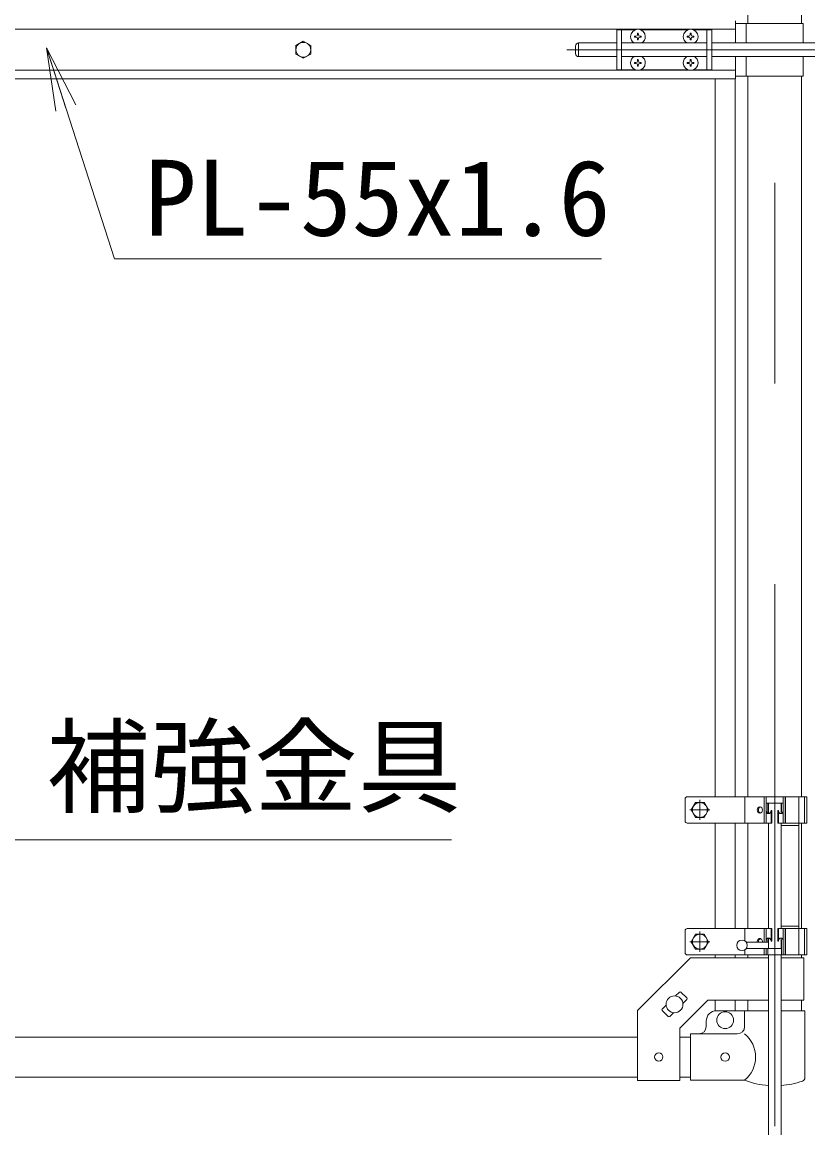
# Model space of a CAD drawing. Units: millimetres, scale not verified. Extents: x -6300 to 6300, y -4455 to 4455.
# Drawn here: x 1487 to 2232, y -436 to 613 of the extents above; entities that cross this region are included whole.
import ezdxf
from ezdxf.enums import TextEntityAlignment as Align

# ---------------------------------------------------------------- set-up
doc = ezdxf.new("R2010")
doc.units = ezdxf.units.MM
doc.header["$LTSCALE"] = 30
doc.linetypes.add('USER1', pattern=[50.8, 31.75, -6.35, 6.35, -6.35])
doc.linetypes.add('USER2', pattern=[0.375, 0.25, -0.125])
for name, color, linetype, lineweight in [('0-1_D-BMK', 2, 'USER1', 13), ('0-2_D-STR1', 1, 'Continuous', 18), ('0-3_D-STR3', 3, 'Continuous', 13), ('0-8_0', 7, 'Continuous', 9), ('0-9_D-STR-TXT', 7, 'Continuous', 9)]:
    doc.layers.add(name, color=color, linetype=linetype, lineweight=lineweight)
doc.styles.add('ＭＳ ゴシック', font='')
doc.styles.get('ＭＳ ゴシック').set_extended_font_data('MS Gothic')

# ---------------------------------------------------------------- blocks, each defined once
blk = doc.blocks.new('_Open')
at = {"layer": '0-8_0'}
blk.add_line((-30, 5), (0, 0), dxfattribs=at)
blk.add_lwpolyline([(-30, -5), (0, 0), (-30, 0)], dxfattribs=at)

msp = doc.modelspace()

# ---------------------------------------------------------------- linework, layer by layer
at = {"layer": '0-1_D-BMK'}
for p, q in [((2200.9, 1603.71), (2200.9, -434.68)), ((2003.83, 586.98), (2628.28, 586.98)), ((2129.9, -125.02), (2129.9, -144.02)), ((2139.4, -134.52), (2120.4, -134.52)), ((2200.9, -128.02), (2200.9, -434.68)), ((2129.9, -250.02), (2129.9, -269.02)), ((2139.4, -259.52), (2120.4, -259.52))]:
    msp.add_line(p, q, dxfattribs=at)
at = {"layer": '0-2_D-STR1'}
for p, q in [((2175.5, 1383.93), (2175.5, 611.98)), ((2226.3, 1383.93), (2226.3, 611.98)), ((2175.5, 561.98), (2175.5, -122.02)), ((2226.3, 561.98), (2226.3, -122.02)), ((2175.5, -147.02), (2175.5, -247.02)), ((2226.3, -147.02), (2226.3, -247.02)), ((2175.5, -272.02), (2175.5, -274.97)), ((2226.3, -272.02), (2226.3, -274.97)), ((2175.5, -314.97), (2175.5, -325.02)), ((2226.3, -314.97), (2226.3, -325.02)), ((1436.7, -350.02), (2070.9, -350.02)), ((2110.9, -350.02), (2120.9, -350.02)), ((1436.7, -388.02), (2070.9, -388.02)), ((2110.9, -388.02), (2120.9, -388.02))]:
    msp.add_line(p, q, dxfattribs=at)
at = {"layer": '0-3_D-STR3'}
for p, q in [((2163.8, 593.48), (2163.8, 614.48)), ((2227.9, 611.98), (2163.8, 611.98)), ((2173.9, 611.98), (2173.9, 593.48)), ((2227.9, 611.98), (2227.9, 593.48)), ((2163.8, 606.48), (1343.8, 606.48)), ((2051.15, 605.98), (2051.15, 567.98)), ((2068.55, 605.98), (2051.15, 605.98)), ((2055.65, 605.98), (2055.65, 567.98)), ((2068, 599.08), (2068, 599.48)), ((2069.3, 599.06), (2068, 599.08)), ((2070.75, 602.63), (2070.73, 601.33)), ((2071.54, 602.63), (2070.75, 602.63)), ((2071.54, 602.63), (2071.57, 601.33)), ((2073, 599.9), (2074.3, 599.87)), ((2118.55, 605.98), (2073.75, 605.98)), ((2074.3, 599.87), (2074.3, 599.48)), ((2119.3, 599.9), (2118, 599.87)), ((2118, 599.87), (2118, 599.48)), ((2120.75, 602.63), (2120.73, 601.33)), ((2121.54, 602.63), (2120.75, 602.63)), ((2121.54, 602.63), (2121.57, 601.33)), ((2123, 599.06), (2124.3, 599.08)), ((2141.15, 605.98), (2123.75, 605.98)), ((2124.3, 599.08), (2124.3, 599.48)), ((2136.65, 605.98), (2136.65, 567.98)), ((2141.15, 605.98), (2141.15, 567.98)), ((2011.95, 590.48), (2011.95, 583.48)), ((2026.4, 593.48), (2014.95, 593.48)), ((2014.95, 593.48), (2014.95, 580.48)), ((2026.24, 593.48), (2051.15, 593.48)), ((2055.65, 593.48), (2136.65, 593.48)), ((2070.75, 596.33), (2070.73, 597.63)), ((2071.54, 596.33), (2070.75, 596.33)), ((2071.54, 596.33), (2071.57, 597.63)), ((2120.75, 596.33), (2120.73, 597.63)), ((2121.54, 596.33), (2120.75, 596.33)), ((2121.54, 596.33), (2121.57, 597.63)), ((2141.15, 593.48), (2321.95, 593.48)), ((2026.4, 580.48), (2014.95, 580.48)), ((2026.24, 580.48), (2051.15, 580.48)), ((2055.65, 580.48), (2136.65, 580.48)), ((2070.75, 577.63), (2070.73, 576.33)), ((2071.54, 577.63), (2070.75, 577.63)), ((2071.54, 577.63), (2071.57, 576.33)), ((2120.75, 577.63), (2120.73, 576.33)), ((2121.54, 577.63), (2120.75, 577.63)), ((2121.54, 577.63), (2121.57, 576.33)), ((2141.15, 580.48), (2321.95, 580.48)), ((2163.8, 559.48), (2163.8, 580.48)), ((2173.9, 580.48), (2173.9, 561.98)), ((2227.9, 580.48), (2227.9, 561.98)), ((2163.8, 567.48), (1343.8, 567.48)), ((2068.55, 567.98), (2051.15, 567.98)), ((2068, 574.08), (2068, 574.48)), ((2069.3, 574.06), (2068, 574.08)), ((2070.75, 571.33), (2070.73, 572.63)), ((2071.54, 571.33), (2070.75, 571.33)), ((2071.54, 571.33), (2071.57, 572.63)), ((2073, 574.9), (2074.3, 574.87)), ((2073, 574.06), (2074.3, 574.08)), ((2118.55, 567.98), (2073.75, 567.98)), ((2074.3, 574.87), (2074.3, 574.48)), ((2074.3, 574.08), (2074.3, 574.48)), ((2119.3, 574.9), (2118, 574.87)), ((2118, 574.87), (2118, 574.48)), ((2120.75, 571.33), (2120.73, 572.63)), ((2121.54, 571.33), (2120.75, 571.33)), ((2121.54, 571.33), (2121.57, 572.63)), ((2123, 574.9), (2124.3, 574.87)), ((2123, 574.06), (2124.3, 574.08)), ((2141.15, 567.98), (2123.75, 567.98)), ((2124.3, 574.87), (2124.3, 574.48)), ((2124.3, 574.08), (2124.3, 574.48)), ((2163.8, 559.48), (1343.8, 559.48)), ((2144.4, 559.48), (2144.4, -122.02)), ((2163.4, 559.48), (2163.4, -122.02)), ((2227.9, 561.98), (2163.8, 561.98)), ((2115.9, -124.02), (2115.9, -145.02)), ((2231.5, -122.02), (2117.9, -122.02)), ((2172.6, -122.02), (2172.6, -147.02)), ((2190.9, -122.02), (2190.9, -147.02)), ((2192.8, -122.02), (2192.8, -147.02)), ((2209, -122.02), (2209, -147.02)), ((2210.9, -122.02), (2210.9, -147.02)), ((2211.13, -122.02), (2211.13, -147.02)), ((2223.6, -122.02), (2223.6, -272.02)), ((2229.2, -122.02), (2229.2, -147.02)), ((2231.5, -122.02), (2231.5, -147.02)), ((2209, -128.02), (2192.8, -128.02)), ((2194.4, -135.02), (2194.4, -128.02)), ((2194.9, -128.02), (2194.9, -137.04)), ((2197.4, -135.02), (2197.4, -147.02)), ((2197.4, -135.02), (2198.09, -135.02)), ((2198.09, -135.02), (2198.09, -147.02)), ((2203.71, -135.02), (2203.71, -147.02)), ((2204.4, -135.02), (2203.71, -135.02)), ((2204.4, -135.02), (2204.4, -147.02)), ((2206.9, -128.02), (2206.9, -137.04)), ((2207.4, -128.02), (2207.4, -135.02)), ((2198.09, -147.02), (2117.9, -147.02)), ((2144.4, -147.02), (2144.4, -247.02)), ((2163.4, -147.02), (2163.4, -247.02)), ((2194.9, -147.02), (2194.9, -247.02)), ((2231.5, -147.02), (2203.71, -147.02)), ((2206.9, -147.02), (2206.9, -247.02)), ((2223.6, -149.32), (2206.9, -149.32)), ((2115.9, -249.02), (2115.9, -270.02)), ((2198.09, -247.02), (2117.9, -247.02)), ((2172.6, -247.02), (2172.6, -258.81)), ((2190.9, -260.02), (2190.9, -247.02)), ((2192.8, -260.02), (2192.8, -247.02)), ((2197.4, -259.02), (2197.4, -247.02)), ((2198.09, -259.02), (2198.09, -247.02)), ((2231.5, -247.02), (2203.71, -247.02)), ((2203.71, -259.02), (2203.71, -247.02)), ((2204.4, -259.02), (2204.4, -247.02)), ((2223.6, -244.72), (2206.9, -244.72)), ((2209, -272.02), (2209, -247.02)), ((2210.9, -272.02), (2210.9, -247.02)), ((2211.13, -247.02), (2211.13, -272.02)), ((2229.2, -247.02), (2229.2, -272.02)), ((2231.5, -247.02), (2231.5, -272.02)), ((2194.9, -260.02), (2173.9, -260.02)), ((2194.4, -259.02), (2194.4, -260.02)), ((2194.9, -257.01), (2194.9, -266.02)), ((2197.4, -259.02), (2198.09, -259.02)), ((2204.4, -259.02), (2203.71, -259.02)), ((2206.9, -257.01), (2206.9, -266.02)), ((2207.4, -272.02), (2207.4, -259.02)), ((2231.5, -272.02), (2117.9, -272.02)), ((2144.4, -272.02), (2144.4, -274.97)), ((2163.4, -272.02), (2163.4, -274.97)), ((2172.6, -267.23), (2172.6, -272.02)), ((2194.9, -266.02), (2173.9, -266.02)), ((2190.9, -272.02), (2190.9, -266.02)), ((2194.9, -266.02), (2192.8, -266.02)), ((2192.8, -272.02), (2192.8, -266.02)), ((2192.8, -266.02), (2207.4, -266.02)), ((2194.4, -266.02), (2194.4, -272.02)), ((2194.9, -272.02), (2194.9, -521.02)), ((2206.9, -272.02), (2206.9, -521.02)), ((2228.6, -274.97), (2206.9, -274.97)), ((2228.6, -314.97), (2228.6, -274.97)), ((2110.5, -307.3), (2106.78, -311.02)), ((2117.57, -312.96), (2111.91, -307.3)), ((2117.57, -314.38), (2113.85, -318.09)), ((2070.9, -391.22), (2070.9, -324.97)), ((2097.95, -319.85), (2094.23, -323.57)), ((2099.89, -330.64), (2094.23, -324.98)), ((2137.47, -314.97), (2110.9, -341.54)), ((2194.9, -314.97), (2137.47, -314.97)), ((2144.4, -314.97), (2144.4, -325.02)), ((2163.4, -314.97), (2163.4, -325.02)), ((2172.35, -325.02), (2172.35, -340.02)), ((2228.6, -314.97), (2206.9, -314.97)), ((2229.45, -325.02), (2206.9, -325.02)), ((2229.45, -325.02), (2229.45, -388.71)), ((2105.02, -326.92), (2101.3, -330.64)), ((2135.9, -340.02), (2135.9, -335.02)), ((2110.9, -391.22), (2110.9, -341.54)), ((2120.9, -347.02), (2165.35, -347.02)), ((2120.9, -391.02), (2120.9, -347.02)), ((2110.9, -391.22), (2070.9, -391.22)), ((2120.9, -391.02), (2172.35, -391.02))]:
    msp.add_line(p, q, dxfattribs=at)
at = {"layer": '0-3_D-STR3', "linetype": 'USER2'}
msp.add_line((2211.13, -147.02), (2225.13, -147.02), dxfattribs=at)
at = {"layer": '0-3_D-STR3'}
for points in [[(2069.3, 599.9), (2068, 599.87), (2068, 599.48)], [(2073, 599.06), (2074.3, 599.08), (2074.3, 599.48)], [(2119.3, 599.06), (2118, 599.08), (2118, 599.48)], [(2123, 599.9), (2124.3, 599.87), (2124.3, 599.48)], [(2069.3, 574.9), (2068, 574.87), (2068, 574.48)], [(2119.3, 574.06), (2118, 574.08), (2118, 574.48)], [(2194.9, -274.97), (2120.9, -274.97), (2070.9, -324.97)], [(2194.9, -325.02), (2172.35, -325.02), (2145.9, -325.02)]]:
    msp.add_lwpolyline(points, dxfattribs=at)
for points in [[(1753.8, 595.08), (1760.81, 591.03), (1760.81, 582.93), (1753.8, 578.88), (1746.79, 582.93), (1746.79, 591.03)], [(2133.95, -127.51), (2138, -134.52), (2133.95, -141.54), (2125.85, -141.54), (2121.8, -134.52), (2125.85, -127.51)], [(2133.95, -252.51), (2138, -259.52), (2133.95, -266.54), (2125.85, -266.54), (2121.8, -259.52), (2125.85, -252.51)]]:
    msp.add_lwpolyline(points, close=True, dxfattribs=at)
for centre, radius in [((1753.8, 586.98), 7.03), ((2129.9, -134.52), 7.03), ((2129.9, -259.52), 7.03), ((2169.9, -263.02), 5), ((2105.9, -318.97), 8), ((2153.9, -334.02), 8), ((2090.9, -368.97), 4), ((2153.9, -369.02), 4)]:
    msp.add_circle(centre, radius, dxfattribs=at)
for centre, radius, start, end in [((2071.15, 599.48), 7, 0, 180), ((2071.15, 599.48), 7, 180, 238.99728), ((2069.24, 601.38), 1.49, 270, 0), ((2069.24, 597.57), 1.49, 0, 90), ((2073.05, 601.38), 1.49, 180, 270), ((2073.05, 597.57), 1.49, 90, 180), ((2071.15, 599.48), 7, 301.00272, 0), ((2121.15, 599.48), 7, 0, 180), ((2121.15, 599.48), 7, 180, 238.99728), ((2119.24, 601.38), 1.49, 270, 0), ((2119.24, 597.57), 1.49, 0, 90), ((2123.05, 601.38), 1.49, 180, 270), ((2123.05, 597.57), 1.49, 90, 180), ((2121.15, 599.48), 7, 301.00272, 0), ((2014.95, 590.48), 3, 90, 180), ((2014.95, 583.48), 3, 180, 270), ((2071.15, 574.48), 7, 121.00272, 180), ((2071.15, 574.48), 7, 0, 58.99728), ((2121.15, 574.48), 7, 121.00272, 180), ((2121.15, 574.48), 7, 0, 58.99728), ((2071.15, 574.48), 7, 180, 0), ((2069.24, 576.38), 1.49, 270, 0), ((2069.24, 572.57), 1.49, 0, 90), ((2073.05, 576.38), 1.49, 180, 270), ((2073.05, 572.57), 1.49, 90, 180), ((2121.15, 574.48), 7, 180, 0), ((2119.24, 576.38), 1.49, 270, 0), ((2119.24, 572.57), 1.49, 0, 90), ((2123.05, 576.38), 1.49, 180, 270), ((2123.05, 572.57), 1.49, 90, 180), ((2117.9, -124.02), 2, 90, 180), ((2117.9, -145.02), 2, 180, 270), ((2117.9, -249.02), 2, 90, 180), ((2117.9, -270.02), 2, 180, 270), ((2111.2, -308.01), 1, 45, 135), ((2116.86, -313.67), 1, 315, 45), ((2094.94, -324.28), 1, 135, 225), ((2145.9, -335.02), 10, 90, 180), ((2100.6, -329.93), 1, 225, 315), ((2128.9, -340.02), 7, 270, 0), ((2165.35, -340.02), 7, 270, 0), ((2154.15, -369.02), 28.55, 309.59418, 50.40582), ((2200.9, -316.29), 80, 249.0916, 265.69878), ((2200.9, -316.29), 80, 274.30122, 289.22051), ((2226.15, -388.71), 3.3, 289.22051, 0)]:
    msp.add_arc(centre, radius, start, end, dxfattribs=at)
msp.add_ellipse((2186.75, -134.52), major_axis=(0, 3), ratio=0.839449, dxfattribs=at)
for centre, major_axis, ratio, start_param, end_param in [((2187.91, -134.52), (0, -3), 0.839449, 3.3733968, 6.0513812), ((2195.1, -134.98), (0, -3), 0.766727, 4.7027468, 7.8414058), ((2196.25, -134.98), (0, -3), 0.615242, 4.7027468, 6.0032469), ((2206.7, -134.98), (0, -3), 0.766727, 4.7249648, 7.8636238), ((2205.55, -134.98), (0, -3), 0.615242, 0.2799384, 1.5804385), ((2186.75, -259.52), (0, -3), 0.839449, 1.4033482, 4.8798371), ((2187.91, -259.52), (0, -3), 0.839449, 3.3733968, 4.8798371), ((2195.1, -259.06), (0, 3), 0.766727, 4.7249648, 7.8636238), ((2196.25, -259.06), (0, 3), 0.615242, 0.2799384, 1.5804385), ((2206.7, -259.06), (0, 3), 0.766727, 4.7027468, 7.8414058), ((2205.55, -259.06), (0, 3), 0.615242, 4.7027468, 6.0032469)]:
    msp.add_ellipse(centre, major_axis=major_axis, ratio=ratio, start_param=start_param, end_param=end_param, dxfattribs=at)
at = {"layer": '0-9_D-STR-TXT'}
for points in [[(2036.64, 388.64), (1574.72, 388.64), (1510.78, 586.82)], [(1894.36, -162.97), (1479.27, -162.97), (1389.15, -294.51)]]:
    msp.add_lwpolyline(points, dxfattribs=at)

# ---------------------------------------------------------------- block references
at = {"layer": '0-9_D-STR-TXT', "xscale": 2, "yscale": 2, "rotation": 107.88006}
msp.add_blockref('_Open', (1510.17, 588.73), dxfattribs=at)

# ---------------------------------------------------------------- texts
at = {"layer": '0-9_D-STR-TXT', "style": 'ＭＳ ゴシック'}
for s, p in [('PL-55x1.6', (1603.39, 388.76)), ('補強金具', (1510.22, -151.05))]:
    msp.add_text(s, height=72.14, dxfattribs=at).set_placement(p, align=Align.BOTTOM_LEFT)

doc.saveas('drawing.dxf')
